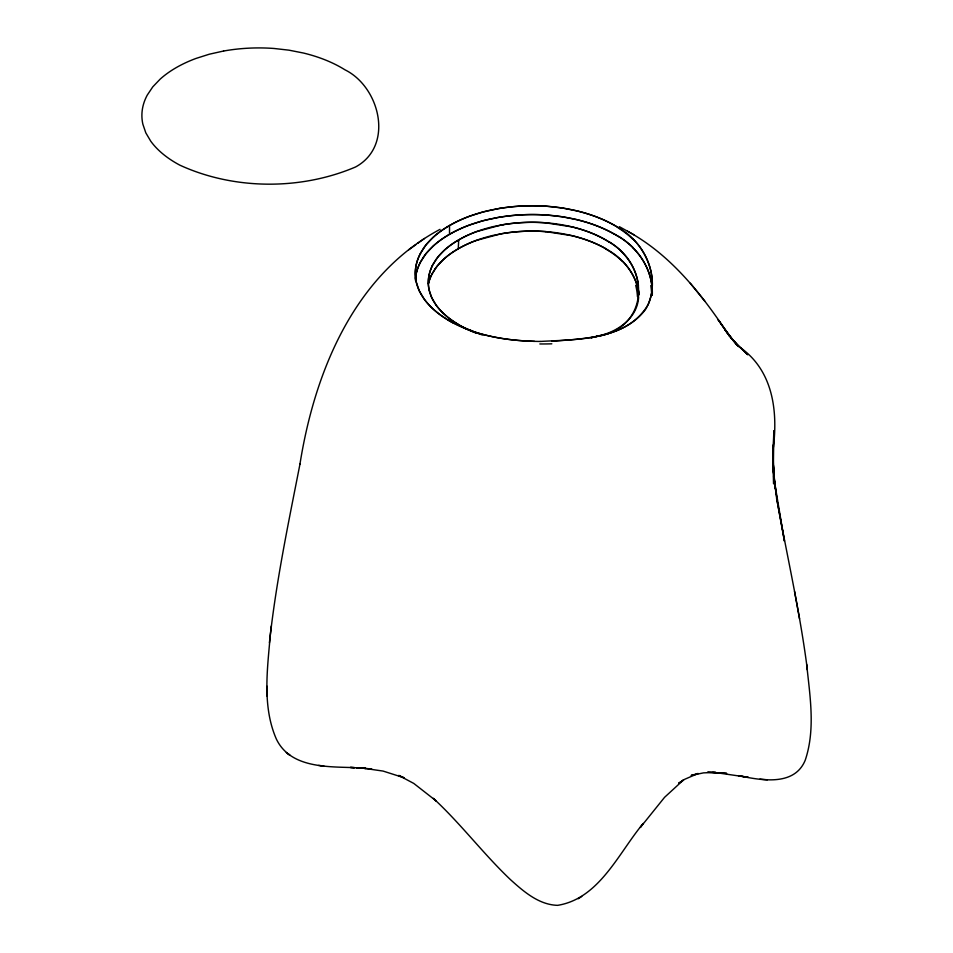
<?xml version="1.0" encoding="UTF-8"?>
<svg xmlns="http://www.w3.org/2000/svg" width="953" height="953" viewBox="0 0 953 953"><rect width="100%" height="100%" fill="white"/><g stroke="black" fill="none" stroke-linecap="round" stroke-linejoin="round"><path stroke-width="1.43" d="M773.312 444.741L773.288 459.191L773.848 430.72L773.276 448.053C778.017 410.791 772.931 370.55 740.136 347.452L747.807 354.766L731.797 338.744L738.67 346.737L730.189 336.838L736.931 344.903L725.221 330.179L733.417 340.721M773.36 446.004L773.633 483.886L773.109 456.022M652.281 295.073C653.401 270.962 638.76 248.364 618.318 236.415A118.708 68.533 0 0 0 576.839 219.655L562.389 216.796L547.403 215.092M652.269 295.239L652.293 292.071M435.009 268.972A103.984 60.039 0 0 1 458.25 248.804L458.715 239.882A105.342 60.825 0 0 1 476.321 231.686L500.873 225.087A105.449 60.885 0 0 1 545.664 222.823L571.824 226.862A105.449 60.885 0 0 1 608.657 241.764C651.304 265.625 649.517 328.916 595.994 336.588M299.981 464.04C288.854 520.85 276.942 577.649 270.295 635.198C267.364 669.542 262.146 706.483 276.334 739.016C290.236 768.106 327.165 766.665 354.54 767.641L350.382 767.439L365.785 768.428L356.541 767.725L360.043 767.999M271.295 626.026L269.413 642.739M638.653 296.812C637.617 317.79 617.949 331.751 598.925 335.79M299.933 464.254C314.478 372.54 353.908 275.048 440.048 229.351M419.796 254.582L423.597 248.125M419.796 263.362L423.597 256.905M432.317 265.696L435.688 259.966A103.365 59.682 0 0 1 458.75 239.906A103.365 59.682 0 0 1 493.475 226.564L503.434 224.634M420.666 252.914L426.17 244.695L433.544 236.963M435.044 268.984L431.649 274.762A104.52 60.349 0 0 0 428.397 283.708M433.544 245.743L426.17 253.474L420.666 261.694A118.708 68.533 0 0 0 415.413 279.062M371.741 769L362.914 768.154L383.082 771.072L404.239 777.827L398.711 775.42L413.769 783.426L436.283 801.02L433.293 798.328C460.811 823.714 483.35 853.912 510.498 879.667C523.721 891.591 538.838 904.79 557.576 905.35C599.449 898.631 618.652 852.768 643.239 823.452L640.321 827.466L664.563 797.327L683.42 780.019L678.631 783.283L684.862 779.22L698.168 773.479L691.128 775.432L703.528 772.871L715.715 772.442L707.555 772.24L726.686 773.383L712.618 772.418M408.813 249.734L415.853 244.683M417.974 243.158L424.49 238.488M578.221 898.762L581.759 896.451M475.928 240.537L500.623 233.89A106.081 61.242 0 0 1 545.688 231.627M594.446 336.981L597.805 336.087M593.54 337.207L591.039 337.779L593.29 337.255M223.586 51.021L209.338 54.202L195.949 58.455A118.708 68.533 0 0 0 160.164 79.135L152.778 86.854L147.274 95.074A118.708 68.533 0 0 0 142.867 124.2L145.809 132.848L150.753 141.199A118.708 68.533 0 0 0 179.795 165.131C234.081 190.076 300.826 190.326 355.588 166.966C394.423 145.833 380.009 87.033 344.926 69.795A118.708 68.533 0 0 0 303.459 53.034L289.009 50.175L274.011 48.472A118.708 68.533 0 0 0 223.586 51.033M499.86 208.362L488.675 210.553A116.361 67.175 0 0 0 449.566 225.551A118.589 68.473 0 0 0 433.544 236.963M499.86 217.141L488.675 219.333A116.361 67.175 0 0 0 449.566 234.331A116.361 67.175 0 0 0 423.549 256.893M551.835 341.293C584.129 338.66 624.036 337.791 645.419 309.594C662.514 281.195 645.931 242.717 618.318 227.636A118.708 68.533 0 0 0 576.839 210.875L562.389 208.016L547.403 206.313A118.708 68.533 0 0 0 496.978 208.862L482.718 212.042L469.341 216.295A118.589 68.473 0 0 0 449.518 225.527A116.361 67.175 0 0 0 423.549 248.114M540.16 341.448C577.101 339.363 626.955 340.852 648.207 304.495C657.761 282.195 649.886 255.106 632.661 238.762M540.041 341.448C517.205 341.222 494.166 338.589 472.45 331.251M716.382 772.692L748.308 777.338L738.396 775.659C760.577 780.162 794.278 786.844 805.225 760.22C815.649 729.295 809.895 695.904 806.655 664.253C799.186 608.324 786.475 553.276 776.552 497.776L784.438 541.161L773.622 476.56L776.719 497.907L773.336 470.77L775.265 488.877L773.336 466.565M534.514 341.353C506.639 340.507 478.132 336.052 453.175 322.984A118.708 68.533 0 0 1 424.145 299.028L419.201 290.689L416.247 282.04A118.708 68.533 0 0 1 420.678 252.914M759.886 779.149L767.391 779.78M545.688 231.615L572.003 235.689A106.081 61.242 0 0 1 609.062 250.675C624.787 260.062 637.069 276.156 639.034 294.703M320.97 765.676L323.829 765.986L318.612 765.414M482.837 335.003L476.297 332.823A100.47 58.002 0 0 1 465.409 328.154M479.085 333.812L481.36 334.563M465.362 328.189L461.967 326.45A105.449 60.885 0 0 1 436.176 305.186M627.431 231.186C671.246 254.904 702.635 295.347 729.521 336.23L718.014 319.577L731.618 338.386M449.232 320.78L453.485 323.138M619.39 226.695L634.293 234.986M618.604 227.815L614.506 225.361A119.077 68.735 0 0 0 580.651 211.84A114.11 65.876 0 0 0 555.444 207.075A117.672 67.937 0 0 0 499.884 208.421M614.506 234.14L618.604 236.594M287.877 753.692L289.843 755.169L286.317 752.513M632.661 247.542C643.108 257.608 650.184 271.212 651.84 285.674M621.404 251.64C630.683 260.586 636.973 272.665 638.45 285.519M621.88 260.61C631.231 269.628 637.569 281.802 639.034 294.751M690.294 283.22L704.863 301.219M436.164 305.186L431.78 297.777L429.16 290.081A105.449 60.885 0 0 1 433.091 264.219L437.975 256.905L444.527 250.043A105.342 60.825 0 0 1 458.715 239.882M799.555 618.819L794.528 591.36M806.655 664.253L807.334 669.864M773.383 468.197L774.181 479.538L773.538 465.588M773.074 456.368L773.538 469.662M267.245 696.393L267.162 686.291L267.185 689.698M449.518 225.516L449.518 234.295A118.589 68.473 0 0 0 433.544 245.743M547.403 215.104A118.708 68.533 0 0 0 496.978 217.641L482.718 220.822L469.341 225.075A118.589 68.473 0 0 0 449.518 234.307M419.892 254.606A117.672 67.937 0 0 0 418.176 288.342A116.326 67.163 0 0 0 449.375 320.696M472.7 331.013A113.895 65.65 0.1 0 1 453.783 322.96M551.823 343.807A212.412 152.825 -4.1 0 1 539.839 343.962M618.318 227.97A113.895 65.459 0.3 0 1 632.411 238.846M499.884 217.201A117.672 67.937 0 0 1 558.327 216.212A116.326 67.163 0 0 1 614.363 234.224M618.89 236.439A113.895 65.852 -0.1 0 1 632.911 247.458M650.768 285.555A212.424 111.632 12.7 0 1 651.53 291.963M415.353 280.182A117.672 67.937 0 0 1 419.892 263.385M475.809 240.609A105.986 61.195 0 0 0 443.931 259.013L437.344 265.911L432.424 273.273A106.081 61.242 0 0 0 428.528 283.541M458.25 248.804A103.984 60.039 0 0 1 493.189 235.379L503.208 233.449A105.164 60.718 0 0 1 552.871 232.294A101.983 58.872 0 0 1 575.409 236.558A106.426 61.433 0 0 1 605.655 248.638M605.381 248.804A102.042 58.645 0.3 0 1 621.642 260.693M503.422 224.61A103.913 59.991 0 0 1 608.967 241.895M609.181 241.788A101.173 58.502 -0.1 0 1 621.63 251.568M635.687 285.292A181.928 95.61 12.7 0 1 637.45 296.633M476.595 333.252A101.435 58.943 -0.2 0 1 458.19 324.651M458.453 324.508A105.783 61.075 0 0 1 437.653 307.14A101.709 58.717 0 0 1 430.327 294.203A104.532 60.349 0 0 1 432.4 265.708"/></g></svg>
